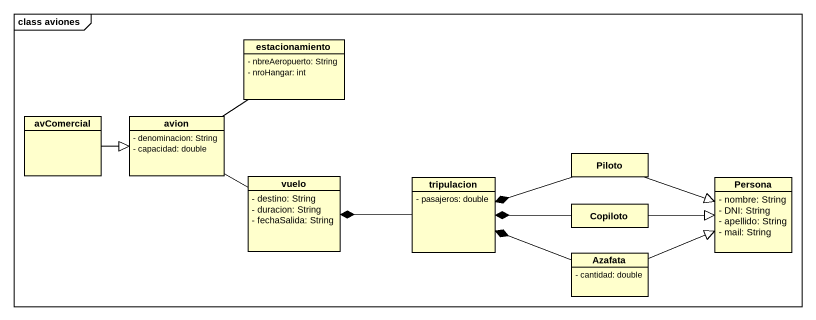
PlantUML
@startuml
mainframe class aviones
hide circle
hide empty members
skinparam classAttributeIconSize 0
class estacionamiento {
  - nbreAeropuerto: String
  - nroHangar: int
}
class avComercial
class avion {
  - denominacion: String
  - capacidad: double
}
class vuelo {
  - destino: String
  - duracion: String
  - fechaSalida: String
}
class tripulacion {
  - pasajeros: double
}
class Piloto
class Persona {
  - nombre: String
  - DNI: String
  - apellido: String
  - mail: String
}
class Copiloto
class Azafata {
  - cantidad: double
}
estacionamiento -- avion
avComercial -right-|> avion
vuelo -left- avion
tripulacion -left-* vuelo
Piloto -left-* tripulacion
Piloto -right-|> Persona
Copiloto -left-* tripulacion
Copiloto -right-|> Persona
Azafata -left-* tripulacion
Azafata -right-|> Persona
@enduml
